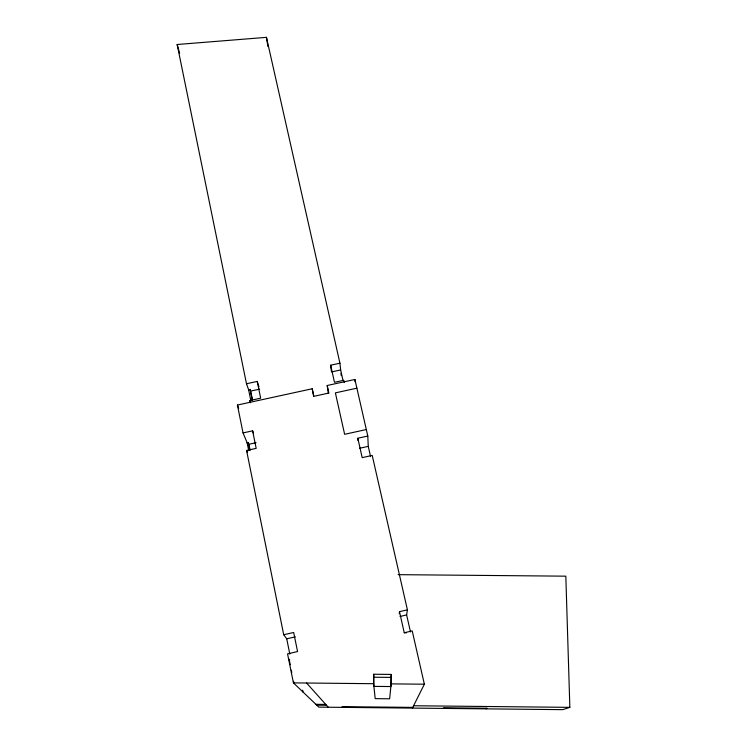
<?xml version="1.0" encoding="UTF-8"?>
<svg xmlns="http://www.w3.org/2000/svg" width="747" height="747" viewBox="0 0 747 747"><rect width="100%" height="100%" fill="white"/><g stroke="black" fill="none" stroke-linecap="round" stroke-linejoin="round"><path stroke-width="1.12" d="M391.204 674.429L390.886 686.549L373.892 686.381L373.696 674.252L391.204 674.429L391.157 683.878L389.626 698.79L375.199 698.641L373.612 683.701L373.696 674.252M399.262 613.67L399.477 611.662L407.414 609.86L372.211 455.427L362.192 457.64L357.813 438.246L367.795 436.043L354.9 379.467L327.205 385.499L328.288 392.987M410.486 631.953L406.62 614.94L407.414 609.86M412.419 708.1L424.361 684.205L412.223 630.926L404.248 632.746L399.477 611.662M443.018 708.417L443.643 707.792L487.072 708.24L485.989 708.856M398.086 574.658L565.824 576.17L569.849 707.353L562.734 709.65L318.838 707.129L293.412 682.889L287.558 653.849L297.567 651.571L293.683 632.485L283.711 634.745L246.575 450.478L256.184 448.368L252.617 430.832L243.036 432.924L237.425 405.042L312.227 388.757L313.871 396.321L328.876 393.053L327.205 385.499M283.711 634.745L286.727 638.806L295.317 636.864M400.028 616.443L406.62 614.94M366.319 429.544L344.628 434.306L335.384 392.866L356.889 388.179M359.652 448.256L368.252 446.361L367.795 436.043M250.133 449.909L248.265 442.485L247.126 442.738L248.732 450.702M248.994 444.25L256.09 442.7M331.509 371.931L330.65 365.208L339.932 363.201L266.455 37.35L177.151 44.503L246.491 383.753L248.62 389.766L250.871 400.775M246.491 383.753L257.211 381.428L258.994 386.918M248.62 389.766L250.133 389.43L252.505 399.832M332.527 371.717L340.641 369.952L339.932 363.201M250.703 391.064L259.704 389.112M250.376 402.764L249.918 400.504L260.675 398.17L257.211 381.428M373.976 677.23L390.933 677.398M293.412 682.889L373.612 683.701M391.157 683.878L424.361 684.205M315.888 704.318L325.739 704.421M413.605 705.747L569.849 707.353M316.784 705.168L326.504 705.271M412.774 707.39L342.079 706.662L342.556 707.381M404.248 632.746L406.396 632.83M306.587 683.019L328.26 707.232M289.743 659.946L289.126 659.227L290.238 664.737M246.575 450.478L247.462 452.551M243.036 432.924L248.471 445.959M237.425 405.042L238.704 408.245M252.617 430.832L253.429 432.952M249.918 400.504L250.609 402.428M177.151 44.503L179.625 53.224M368.252 446.361L370.521 456.314M344.283 382.511L343.788 380.279L334.469 382.305L330.65 365.208M340.641 369.952L342.92 380.046M250.133 389.43L252.393 400.439M302.656 690.219L303.03 692.058M248.265 442.485L249.872 450.46M286.727 638.806L289.808 654.073M291.349 670.236L291.788 672.44M293.562 681.255L294.01 683.458M312.227 388.757L313.6 396.19M266.455 37.35L267.902 46.501M341.005 373.36L341.239 375.638M357.813 438.246L357.981 440.515M354.9 379.467L355.068 381.792"/></g></svg>
